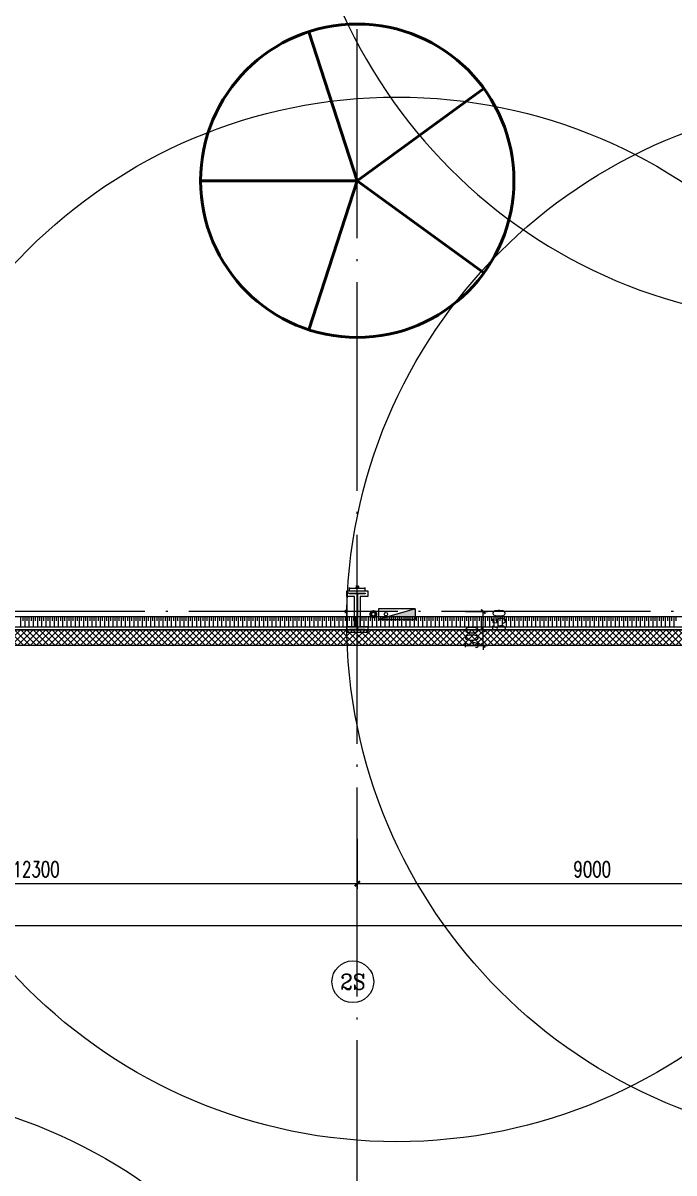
# Model space of a CAD drawing. Extents: x -1313754 to 847533, y 489853 to 941203.
# Drawn here: x -279255 to -266789, y 629320 to 651340 of the extents above; entities that cross this region are included whole.
import ezdxf
from ezdxf.enums import TextEntityAlignment as Align

# ---------------------------------------------------------------- set-up
doc = ezdxf.new("R2010")
doc.units = 0
doc.header["$LTSCALE"] = 1000
doc.header["$MEASUREMENT"] = 0
doc.linetypes.add('DOTE', pattern=[2.42, 2, -0.2, 0.02, -0.2])
doc.layers.get('Defpoints').update_dxf_attribs({"color": 210})
for name, color, linetype in [('99平面图例外参$0$A-HATCH-2', 251, 'Continuous'), ('A-AXIS-D', 1, 'Continuous'), ('A-AXIS-DOTE', 14, 'DOTE'), ('A-AXIS-DP', 126, 'Continuous'), ('A-HATCH-2', 251, 'Continuous'), ('A-LIN-V', 9, 'Continuous'), ('A-WINDOW', 140, 'Continuous'), ('AS-COLN', 6, 'Continuous'), ('AS-WALL', 40, 'Continuous'), ('AS-结构边线层', 200, 'Continuous'), ('DIM_SYMB', 3, 'Continuous'), ('PUB_HATCH', 8, 'Continuous'), ('PUB_TEXT', 7, 'Continuous'), ('SB_ZF消火栓', 10, 'Continuous'), ('SB_ZF消火栓M', 10, 'Continuous')]:
    doc.layers.add(name, color=color, linetype=linetype)
doc.layers.add('LG-ZF消防', color=1, linetype='Continuous', lineweight=60)
doc.styles.add('_TCH_AXIS', font='COMPLEX', dxfattribs={"bigfont": 'GBCBIG'})
doc.styles.add('_TCH_DIM_T3', font='SIMPLEX', dxfattribs={"width": 0.705882, "bigfont": 'GBCBIG'})
doc.dimstyles.new('_TCH_ARCH&&10', dxfattribs={"dimtxt": 29.75, "dimasz": 10, "dimexe": 10, "dimexo": 10, "dimgap": 12.625, "dimtad": 1, "dimdec": 0, "dimzin": 0, "dimdsep": 46, "dimtxsty": '_TCH_DIM_T3', "dimblk": 'ARCHTICK', "dimcen": 0.09, "dimclrt": 7, "dimazin": 2, "dimtfac": 1, "dimtdec": 0, "dimtix": 1, "dimtmove": 2, "dimatfit": 3, "dimfxl": 0, "dimtolj": 1, "dimtzin": 0, "dimarcsym": 0})
doc.dimstyles.new('_TCH_ARCH&&100', dxfattribs={"dimtxt": 297.5, "dimasz": 100, "dimexe": 100, "dimexo": 100, "dimgap": 126.25, "dimtad": 1, "dimdec": 0, "dimzin": 0, "dimdsep": 46, "dimtxsty": '_TCH_DIM_T3', "dimblk": 'ARCHTICK', "dimcen": 0.09, "dimclrt": 7, "dimazin": 2, "dimtfac": 1, "dimtdec": 0, "dimtix": 1, "dimtmove": 2, "dimatfit": 3, "dimfxl": 0, "dimtolj": 1, "dimtzin": 0, "dimarcsym": 0})
doc.dimstyles.new('_TCH_ARCH&&80', dxfattribs={"dimtxt": 238, "dimasz": 80, "dimexe": 80, "dimexo": 80, "dimgap": 101, "dimtad": 1, "dimdec": 0, "dimzin": 0, "dimdsep": 46, "dimtxsty": '_TCH_DIM_T3', "dimblk": 'ARCHTICK', "dimcen": 0.09, "dimclrt": 7, "dimazin": 2, "dimtfac": 1, "dimtdec": 0, "dimtix": 1, "dimtmove": 2, "dimatfit": 3, "dimfxl": 0, "dimtolj": 1, "dimtzin": 0, "dimarcsym": 0})

# ---------------------------------------------------------------- blocks, each defined once
blk = doc.blocks.new('_ArchTick')
at = {"color": 0, "linetype": 'ByBlock', "const_width": 0.4}
blk.add_lwpolyline([(-0.5, -0.5), (0.5, 0.5)], dxfattribs=at)
blk = doc.blocks.new('*D1285')
at = {"layer": 'A-AXIS-D', "color": 0, "lineweight": -2}
for p, q in [((-64418, -169100), (-64418, -170060)), ((-52118, -169100), (-52118, -170060)), ((-64418, -169960), (-52118, -169960))]:
    blk.add_line(p, q, dxfattribs=at)
at = {"layer": 'Defpoints', "color": 0}
for p in [(-64418, -169000), (-52118, -169000), (-52118, -169960)]:
    blk.add_point(p, dxfattribs=at)
at = {"layer": 'A-AXIS-D', "color": 0, "lineweight": -2, "xscale": 100, "yscale": 100, "zscale": 100, "rotation": 180}
blk.add_blockref('_ArchTick', (-64418, -169960), dxfattribs=at)
at = {"layer": 'A-AXIS-D', "color": 0, "lineweight": -2, "xscale": 100, "yscale": 100, "zscale": 100}
blk.add_blockref('_ArchTick', (-52118, -169960), dxfattribs=at)
at = {"layer": 'A-AXIS-D', "color": 7, "insert": (-58268, -169685), "char_height": 297.5, "attachment_point": 5, "style": '_TCH_DIM_T3'}
blk.add_mtext('\\A1;12300', dxfattribs=at)
blk = doc.blocks.new('*D1286')
at = {"layer": 'A-AXIS-D', "color": 0, "lineweight": -2}
for p, q in [((-52118, -169100), (-52118, -170060)), ((-43118, -169100), (-43118, -170060)), ((-52118, -169960), (-43118, -169960))]:
    blk.add_line(p, q, dxfattribs=at)
at = {"layer": 'Defpoints', "color": 0}
for p in [(-52118, -169000), (-43118, -169000), (-43118, -169960)]:
    blk.add_point(p, dxfattribs=at)
at = {"layer": 'A-AXIS-D', "color": 0, "lineweight": -2, "xscale": 100, "yscale": 100, "zscale": 100, "rotation": 180}
blk.add_blockref('_ArchTick', (-52118, -169960), dxfattribs=at)
at = {"layer": 'A-AXIS-D', "color": 0, "lineweight": -2, "xscale": 100, "yscale": 100, "zscale": 100}
blk.add_blockref('_ArchTick', (-43118, -169960), dxfattribs=at)
at = {"layer": 'A-AXIS-D', "color": 7, "insert": (-47618, -169685), "char_height": 297.5, "attachment_point": 5, "style": '_TCH_DIM_T3'}
blk.add_mtext('\\A1;9000', dxfattribs=at)
blk = doc.blocks.new('*D1384')
at = {"layer": 'A-AXIS-D', "color": 0, "lineweight": -2}
for p, q in [((-65318, -169200), (-65318, -170860)), ((92682, -169200), (92682, -170860)), ((-65318, -170760), (92682, -170760))]:
    blk.add_line(p, q, dxfattribs=at)
at = {"layer": 'Defpoints', "color": 0}
for p in [(-65318, -169100), (92682, -169100), (92682, -170760)]:
    blk.add_point(p, dxfattribs=at)
at = {"layer": 'A-AXIS-D', "color": 0, "lineweight": -2, "xscale": 100, "yscale": 100, "zscale": 100, "rotation": 180}
blk.add_blockref('_ArchTick', (-65318, -170760), dxfattribs=at)
at = {"layer": 'A-AXIS-D', "color": 0, "lineweight": -2, "xscale": 100, "yscale": 100, "zscale": 100}
blk.add_blockref('_ArchTick', (92682, -170760), dxfattribs=at)
at = {"layer": 'A-AXIS-D', "color": 7, "insert": (13682, -170485), "char_height": 297.5, "attachment_point": 5, "style": '_TCH_DIM_T3'}
blk.add_mtext('\\A1;158000', dxfattribs=at)
blk = doc.blocks.new('43243')
at = {"layer": 'AS-结构边线层'}
blk.add_lwpolyline([(-264361, 722920), (-285754, 656986), (-285754, 639720), (-254454, 639720), (-254454, 640170), (-252354, 640170), (-252354, 639720), (-250514, 639720), (-250514, 639550), (-229294, 639550), (-229294, 639720), (-227454, 639720), (-227454, 640170), (-225354, 640170), (-225354, 639720), (-223514, 639720), (-223514, 639550), (-210494, 639550), (-210494, 639720), (-200454, 639720)], dxfattribs=at)
blk = doc.blocks.new('*D1765')
at = {"layer": 'A-AXIS-DP', "color": 0, "lineweight": -2}
for p, q in [((-195790, 766880), (-195790, 766929)), ((-195790, 766919), (-195490, 766919)), ((-195490, 766880), (-195490, 766929))]:
    blk.add_line(p, q, dxfattribs=at)
at = {"layer": 'Defpoints', "color": 0}
for p in [(-195790, 766870), (-195490, 766919), (-195490, 766870)]:
    blk.add_point(p, dxfattribs=at)
at = {"layer": 'A-AXIS-DP', "color": 0, "lineweight": -2, "xscale": 10, "yscale": 10, "zscale": 10, "rotation": 180}
blk.add_blockref('_ArchTick', (-195790, 766919), dxfattribs=at)
at = {"layer": 'A-AXIS-DP', "color": 0, "lineweight": -2, "xscale": 10, "yscale": 10, "zscale": 10}
blk.add_blockref('_ArchTick', (-195490, 766919), dxfattribs=at)
at = {"layer": 'A-AXIS-DP', "color": 7, "insert": (-195640, 766946), "char_height": 29.8, "attachment_point": 5, "style": '_TCH_DIM_T3'}
blk.add_mtext('\\A1;300', dxfattribs=at)
blk = doc.blocks.new('*D1766')
at = {"layer": 'A-AXIS-DP', "color": 0, "lineweight": -2}
for p, q in [((-195800, 766820), (-195841, 766820)), ((-195831, 766120), (-195831, 766820)), ((-195800, 766120), (-195841, 766120))]:
    blk.add_line(p, q, dxfattribs=at)
at = {"layer": 'Defpoints', "color": 0}
for p in [(-195831, 766820), (-195790, 766820), (-195790, 766120)]:
    blk.add_point(p, dxfattribs=at)
at = {"layer": 'A-AXIS-DP', "color": 0, "lineweight": -2, "xscale": 10, "yscale": 10, "zscale": 10}
for p, rotation in [((-195831, 766820), 90), ((-195831, 766120), 270)]:
    blk.add_blockref('_ArchTick', p, dxfattribs=dict(at, rotation=rotation))
at = {"layer": 'A-AXIS-DP', "color": 7, "insert": (-195859, 766470), "char_height": 29.8, "attachment_point": 5, "rotation": 90, "style": '_TCH_DIM_T3'}
blk.add_mtext('\\A1;700', dxfattribs=at)
blk = doc.blocks.new('w4324324')
at = {"layer": 'A-HATCH-2', "lineweight": 60}
for q in [(-1694760, 686605), (-1697614, 684532), (-1691907, 684532), (-1696524, 681178), (-1692997, 681178)]:
    blk.add_line((-1694760, 683605), q, dxfattribs=at)
blk.add_circle((-1694760, 683605), 3000, dxfattribs=at)
blk = doc.blocks.new('ner546')
at = {"layer": 'A-LIN-V'}
blk.add_blockref('w4324324', (565280, 70256), dxfattribs=at)
blk = doc.blocks.new('99平面图例外参$0$$LinePat$填挖边坡')
at = {"color": 0}
for p, q in [((0, 0), (0, -1500)), ((300, 0), (300, -600))]:
    blk.add_line(p, q, dxfattribs=at)
at = {"layer": 'Defpoints', "color": 0}
blk.add_point((600, 0), dxfattribs=at)
blk = doc.blocks.new('34242343243')
at = {"layer": 'A-LIN-V'}
for p, q in [((-263908, 639970), (-285504, 639970)), ((-263908, 639770), (-285704, 639770))]:
    blk.add_line(p, q, dxfattribs=at)
at = {"layer": '99平面图例外参$0$A-HATCH-2', "color": 203, "xscale": 0.1336172830128488, "yscale": 0.1333333333333333, "zscale": 0.1333333333333333, "rotation": 8.843761484292967e-11}
for p in [(-279301, 639970), (-279221, 639970), (-279141, 639970), (-279060, 639970), (-278980, 639970), (-278900, 639970), (-278820, 639970), (-278740, 639970), (-278660, 639970), (-278579, 639970), (-278499, 639970), (-278419, 639970), (-278339, 639970), (-278259, 639970), (-278179, 639970), (-278098, 639970), (-278018, 639970), (-277938, 639970), (-277858, 639970), (-277778, 639970), (-277697, 639970), (-277617, 639970), (-277537, 639970), (-277457, 639970), (-277377, 639970), (-277297, 639970), (-277216, 639970), (-277136, 639970), (-277056, 639970), (-276976, 639970), (-276896, 639970), (-276816, 639970), (-276735, 639970), (-276655, 639970), (-276575, 639970), (-276495, 639970), (-276415, 639970), (-276335, 639970), (-276254, 639970), (-276174, 639970), (-276094, 639970), (-276014, 639970), (-275934, 639970), (-275854, 639970), (-275773, 639970), (-275693, 639970), (-275613, 639970), (-275533, 639970), (-275453, 639970), (-275373, 639970), (-275292, 639970), (-275212, 639970), (-275132, 639970), (-275052, 639970), (-274972, 639970), (-274892, 639970), (-274811, 639970), (-274731, 639970), (-274651, 639970), (-274571, 639970), (-274491, 639970), (-274411, 639970), (-274330, 639970), (-274250, 639970), (-274170, 639970), (-274090, 639970), (-274010, 639970), (-273929, 639970), (-273849, 639970), (-273769, 639970), (-273689, 639970), (-273609, 639970), (-273529, 639970), (-273448, 639970), (-273368, 639970), (-273288, 639970), (-273208, 639970), (-273128, 639970), (-273048, 639970), (-272967, 639970), (-272887, 639970), (-272807, 639970), (-272727, 639970), (-272647, 639970), (-272567, 639970), (-272486, 639970), (-272406, 639970), (-272326, 639970), (-272246, 639970), (-272166, 639970), (-272086, 639970), (-272005, 639970), (-271925, 639970), (-271845, 639970), (-271765, 639970), (-271685, 639970), (-271605, 639970), (-271524, 639970), (-271444, 639970), (-271364, 639970), (-271284, 639970), (-271204, 639970), (-271124, 639970), (-271043, 639970), (-270963, 639970), (-270883, 639970), (-270803, 639970), (-270723, 639970), (-270642, 639970), (-270562, 639970), (-270482, 639970), (-270402, 639970), (-270322, 639970), (-270242, 639970), (-270161, 639970), (-270081, 639970), (-270001, 639970), (-269921, 639970), (-269841, 639970), (-269761, 639970), (-269680, 639970), (-269600, 639970), (-269520, 639970), (-269440, 639970), (-269360, 639970), (-269280, 639970), (-269199, 639970), (-269119, 639970), (-269039, 639970), (-268959, 639970), (-268879, 639970), (-268799, 639970), (-268718, 639970), (-268638, 639970), (-268558, 639970), (-268478, 639970), (-268398, 639970), (-268318, 639970), (-268237, 639970), (-268157, 639970), (-268077, 639970), (-267997, 639970), (-267917, 639970), (-267837, 639970), (-267756, 639970), (-267676, 639970), (-267596, 639970), (-267516, 639970), (-267436, 639970), (-267356, 639970), (-267275, 639970), (-267195, 639970), (-267115, 639970), (-267035, 639970), (-266955, 639970), (-266874, 639970), (-266794, 639970)]:
    blk.add_blockref('99平面图例外参$0$$LinePat$填挖边坡', p, dxfattribs=at)
blk = doc.blocks.new('A$C5D961328')
at = {"layer": 'SB_ZF消火栓'}
blk.add_hatch(color=256, dxfattribs=at).paths.add_polyline_path([(0, 40), (700, 40), (700, 240)])
at = {"layer": 'A-LIN-V', "ltscale": 500}
blk.add_circle((350, 40), 10001, dxfattribs=at)
at = {"layer": 'SB_ZF消火栓'}
for p, q in [((700, 240), (0, 240)), ((0, 240), (0, 40)), ((700, 240), (0, 40)), ((700, 240), (700, 40)), ((0, 40), (700, 40))]:
    blk.add_line(p, q, dxfattribs=at)
at = {"layer": 'SB_ZF消火栓', "color": 1}
blk.add_circle((140, 140), 32.5, dxfattribs=at)
blk = doc.blocks.new('we42342343234')
at = {"layer": 'SB_ZF消火栓M', "rotation": 180}
blk.add_blockref('A$C5D961328', (-282304, 620960), dxfattribs=at)
blk = doc.blocks.new('43242343')
at = {"layer": 'LG-ZF消防', "linetype": 'Continuous'}
blk.add_circle((-272546, 640020), 50, dxfattribs=at)
blk = doc.blocks.new('234243242332')
at = {"layer": 'LG-ZF消防', "linetype": 'Continuous'}
blk.add_blockref('43242343', (0, 0), dxfattribs=at)
at = {"layer": 'SB_ZF消火栓', "xscale": -1, "rotation": 89.99999999999997}
blk.add_blockref('A$C5D961328', (-263964, 655970), dxfattribs=at)
at = {"layer": 'SB_ZF消火栓'}
for name, p in [('A$C5D961328', (-272446, 639880)), ('A$C5D961328', (-263404, 639840)), ('we42342343234', (0, 0))]:
    blk.add_blockref(name, p, dxfattribs=at)
blk = doc.blocks.new('*D591')
at = {"layer": 'A-AXIS-DP', "color": 0, "lineweight": -2}
for p, q in [((-270780, 639720), (-270361, 639720)), ((-270441, 639720), (-270441, 639800)), ((-270441, 639420), (-270441, 639720)), ((-270780, 639420), (-270361, 639420)), ((-270441, 639420), (-270441, 639340))]:
    blk.add_line(p, q, dxfattribs=at)
at = {"layer": 'Defpoints', "color": 0}
for p in [(-270860, 639720), (-270441, 639720), (-270860, 639420)]:
    blk.add_point(p, dxfattribs=at)
at = {"layer": 'A-AXIS-DP', "color": 0, "lineweight": -2, "xscale": 80, "yscale": 80, "zscale": 80}
for p, rotation in [((-270441, 639720), 270), ((-270441, 639420), 90)]:
    blk.add_blockref('_ArchTick', p, dxfattribs=dict(at, rotation=rotation))
at = {"layer": 'A-AXIS-DP', "color": 7, "insert": (-270661, 639570), "char_height": 238, "attachment_point": 5, "rotation": 90, "style": '_TCH_DIM_T3'}
blk.add_mtext('\\A1;300', dxfattribs=at)
blk = doc.blocks.new('*D592')
at = {"layer": 'A-AXIS-DP', "color": 0, "lineweight": -2}
for p, q in [((-270780, 640070), (-270361, 640070)), ((-270441, 639720), (-270441, 640070)), ((-270780, 639720), (-270361, 639720))]:
    blk.add_line(p, q, dxfattribs=at)
at = {"layer": 'Defpoints', "color": 0}
for p in [(-270860, 640070), (-270441, 640070), (-270860, 639720)]:
    blk.add_point(p, dxfattribs=at)
at = {"layer": 'A-AXIS-DP', "color": 0, "lineweight": -2, "xscale": 80, "yscale": 80, "zscale": 80}
for p, rotation in [((-270441, 640070), 90), ((-270441, 639720), 270)]:
    blk.add_blockref('_ArchTick', p, dxfattribs=dict(at, rotation=rotation))
at = {"layer": 'A-AXIS-DP', "color": 7, "insert": (-270140, 639895), "char_height": 238, "attachment_point": 5, "rotation": 90, "style": '_TCH_DIM_T3'}
blk.add_mtext('\\A1;350', dxfattribs=at)
blk = doc.blocks.new('dote')
at = {"layer": 'A-AXIS-D'}
blk.add_circle((-52202.7, -171838.9), 400, dxfattribs=at)
at = {"layer": 'A-AXIS-DOTE', "ltscale": 2}
for p, q in [((-52117.8, -264080), (-52117.8, -75950)), ((98696.4, -164750), (-75513.6, -164750))]:
    blk.add_line(p, q, dxfattribs=at)
at = {"layer": 'PUB_TEXT', "style": '_TCH_AXIS'}
blk.add_text('2S', height=294.28, dxfattribs=at).set_placement((-52440.9, -171986), (-51964.5, -171986), align=Align.FIT)
at = {"layer": 'A-AXIS-D'}
for base, p1, p2, picture, middle in [((92682.2, -170760), (-65317.8, -169100), (92682.2, -169100), '*D1384', (13682.2, -170485)), ((-52117.8, -169960), (-64417.8, -169000), (-52117.8, -169000), '*D1285', (-58267.8, -169685)), ((-43117.8, -169960), (-52117.8, -169000), (-43117.8, -169000), '*D1286', (-47617.8, -169685))]:
    dim = blk.add_linear_dim(base=base, p1=p1, p2=p2, angle=0, dimstyle='_TCH_ARCH&&100', override={"dimgap": 0}, dxfattribs=at)
    dim.commit()
    dim.dimension.update_dxf_attribs({"geometry": picture, "text_midpoint": middle, "dimtype": 161})
blk = doc.blocks.new('nt66')
at = {"layer": 'A-HATCH-2'}
blk.add_lwpolyline([(-195840, 766870), (-195440, 766870), (-195440, 766758), (-195586, 766758), (-195586, 766182), (-195440, 766182), (-195440, 766070), (-195840, 766070), (-195840, 766182), (-195694, 766182), (-195694, 766758), (-195840, 766758)], close=True, dxfattribs=at)
at = {"layer": 'AS-COLN'}
blk.add_lwpolyline([(-195790, 766820), (-195490, 766820), (-195490, 766808), (-195636, 766808), (-195636, 766132), (-195490, 766132), (-195490, 766120), (-195790, 766120), (-195790, 766132), (-195644, 766132), (-195644, 766808), (-195790, 766808)], close=True, dxfattribs=at)
at = {"layer": 'A-AXIS-DP'}
for p1, p2, distance, picture, middle in [((-195790, 766120), (-195790, 766820), 41.2, '*D1766', (-195858.7, 766470)), ((-195790, 766870), (-195490, 766870), 48.8, '*D1765', (-195640, 766946.2))]:
    dim = blk.add_aligned_dim(p1=p1, p2=p2, distance=distance, dimstyle='_TCH_ARCH&&10', dxfattribs=at)
    dim.commit()
    dim.dimension.update_dxf_attribs({"geometry": picture, "text_midpoint": middle})
blk = doc.blocks.new('33333')
blk.add_blockref('nt66', (-77214, -126400))

msp = doc.modelspace()

# ---------------------------------------------------------------- hatches: boundary and pattern name
at = {"layer": 'PUB_HATCH'}
h = msp.add_hatch(dxfattribs=at)
h.set_pattern_fill('多孔材料', color=256, scale=30, style=0)
h.set_pattern_definition([(45, (60, 0), (-60.000061, 60.000061), []), (135, (60, 0), (-60.000061, -60.000061), [])])
h.paths.add_polyline_path([(-261854.2, 639720), (-285754.2, 639720), (-286054.2, 639420), (-261854.2, 639420)])

# ---------------------------------------------------------------- linework, layer by layer
at = {"layer": 'AS-WALL'}
for p, q in [((-261854.2, 639720), (-285754.2, 639720)), ((-261854.2, 639420), (-286054.2, 639420))]:
    msp.add_line(p, q, dxfattribs=at)

# ---------------------------------------------------------------- block references
at = {"layer": 'A-LIN-V', "rotation": 90.00000000000001}
msp.add_blockref('ner546', (481006.5, 1777800), dxfattribs=at)
at = {"layer": 'A-WINDOW'}
for name in ['43243', '33333']:
    msp.add_blockref(name, (0, 0), dxfattribs=at)
at = {"layer": 'AS-WALL'}
msp.add_blockref('dote', (-220736.4, 804820), dxfattribs=at)
at = {"layer": 'DIM_SYMB'}
msp.add_blockref('34242343243', (0, 0), dxfattribs=at)
at = {"layer": 'SB_ZF消火栓', "linetype": 'Continuous'}
msp.add_blockref('234243242332', (0, 0), dxfattribs=at)

# ---------------------------------------------------------------- dimensions: what is measured, and where the dimension line sits
at = {"layer": 'A-AXIS-DP'}
dim = msp.add_linear_dim(base=(-270440.7, 640070), p1=(-270860, 639720), p2=(-270860, 640070), angle=90, dimstyle='_TCH_ARCH&&80', dxfattribs=at)
dim.commit()
dim.dimension.update_dxf_attribs({"geometry": '*D592', "text_midpoint": (-270140, 639895), "dimtype": 129})
dim = msp.add_aligned_dim(p1=(-270860, 639420), p2=(-270860, 639720), distance=-419.3, dimstyle='_TCH_ARCH&&80', dxfattribs=at)
dim.commit()
dim.dimension.update_dxf_attribs({"geometry": '*D591', "text_midpoint": (-270660.7, 639570)})

doc.saveas('drawing.dxf')
